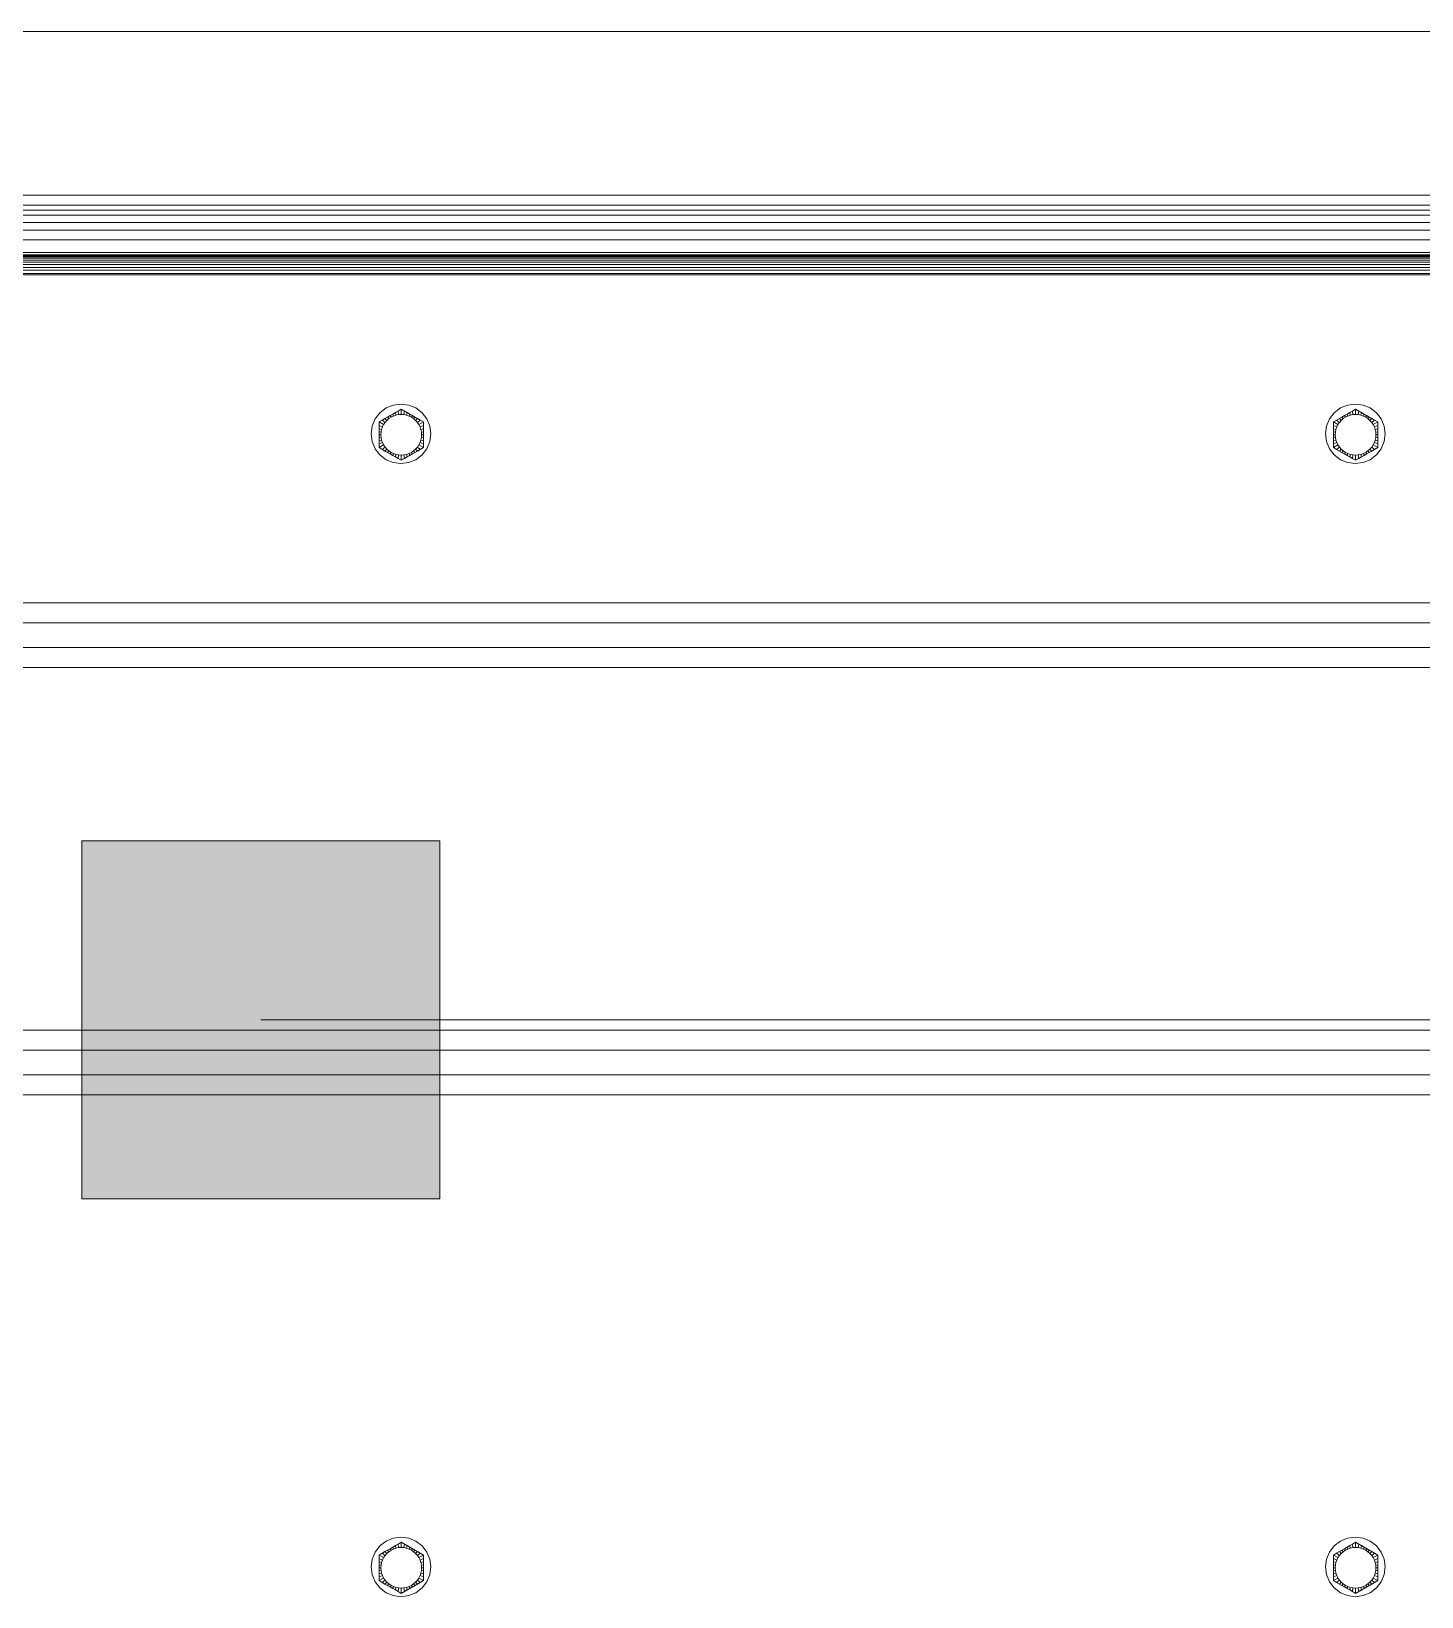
# Model space of a CAD drawing. Header units: inches. Extents: x -827 to 154, y -802 to 207.
# Drawn here: x -93.29 to -75.81, y -149.54 to -129.85 of the extents above; entities that cross this region are included whole.
import ezdxf

# ---------------------------------------------------------------- set-up
doc = ezdxf.new("R2010")
doc.units = ezdxf.units.IN
doc.header["$MEASUREMENT"] = 0
for name, color, linetype, lineweight in [('A-ANNO-NOTE', 131, 'Continuous', 9), ('Layer0', 7, 'Continuous', 9), ('Shop_Sabre_RC-8_CNC_Router_skp', 8, 'Continuous', 9)]:
    doc.layers.add(name, color=color, linetype=linetype, lineweight=lineweight)

# ---------------------------------------------------------------- blocks, each defined once
blk = doc.blocks.new('Shop_Sabre_RC-8_CNC_Router_skp_168-402907-Level 1')
at = {"layer": 'Layer0'}
for p, q in [((0.5, 0.732), (52.5, 0.732)), ((52.5, 0.732), (0.5, 0.732)), ((0.5, 0.693), (52.5, 0.693)), ((52.5, 0.693), (0.5, 0.693)), ((0.5, 0.656), (52.5, 0.656)), ((52.5, 0.656), (0.5, 0.656)), ((52.5, 0.622), (0.5, 0.622)), ((0.5, 0.622), (52.5, 0.622)), ((52.5, 0.592), (0.5, 0.592)), ((0.5, 0.592), (52.5, 0.592)), ((0.5, 0.565), (52.5, 0.565)), ((0.5, 0.565), (52.5, 0.565)), ((52.5, 0.542), (0.5, 0.542)), ((52.5, 0.542), (0.5, 0.542)), ((0.5, 0.524), (52.5, 0.524)), ((0.5, 0.524), (52.5, 0.524)), ((0.5, 0.511), (52.5, 0.511)), ((52.5, 0.511), (0.5, 0.511)), ((52.5, 0.503), (0.5, 0.503)), ((52.5, 0.503), (0.5, 0.503)), ((0.5, 0.5), (52.5, 0.5)), ((0.5, 0.5), (52.5, 0.5))]:
    blk.add_line(p, q, dxfattribs=at)
blk = doc.blocks.new('Shop_Sabre_RC-8_CNC_Router_skp_167-402906-Level 1')
blk.add_blockref('Shop_Sabre_RC-8_CNC_Router_skp_168-402907-Level 1', (0, 0))
blk = doc.blocks.new('Shop_Sabre_RC-8_CNC_Router_skp_164-402903-Level 1')
blk.add_blockref('Shop_Sabre_RC-8_CNC_Router_skp_167-402906-Level 1', (0, 0))
blk = doc.blocks.new('Shop_Sabre_RC-8_CNC_Router_skp_9-V86-Level 1')
at = {"layer": 'Layer0'}
for p, q in [((96.006, 2.445), (96.245, 2.583)), ((96.245, 2.583), (96.006, 2.445)), ((96.205, 2.561), (96.17, 2.54)), ((96.205, 2.561), (96.17, 2.54)), ((96.245, 2.583), (96.205, 2.561)), ((96.245, 2.583), (96.205, 2.561)), ((96.211, 2.515), (96.205, 2.561)), ((96.205, 2.561), (96.211, 2.515)), ((96.245, 2.583), (96.245, 2.518)), ((96.245, 2.518), (96.245, 2.583)), ((96.284, 2.561), (96.245, 2.583)), ((96.245, 2.583), (96.284, 2.561)), ((96.284, 2.561), (96.278, 2.515)), ((96.284, 2.561), (96.278, 2.515)), ((96.284, 2.561), (96.484, 2.445)), ((96.484, 2.445), (96.284, 2.561)), ((96.284, 2.561), (96.319, 2.54)), ((96.284, 2.561), (96.319, 2.54)), ((96.006, 2.445), (95.966, 2.423)), ((95.966, 2.423), (96.006, 2.445)), ((95.966, 2.377), (95.966, 2.423)), ((96.023, 2.39), (95.966, 2.423)), ((95.966, 2.377), (95.966, 2.423)), ((96.023, 2.39), (95.966, 2.423)), ((95.966, 2.377), (95.966, 2.101)), ((95.966, 2.377), (96.008, 2.36)), ((95.966, 2.377), (95.966, 2.336)), ((95.966, 2.377), (96.008, 2.36)), ((95.966, 2.101), (95.966, 2.377)), ((95.966, 2.336), (95.966, 2.377)), ((96.041, 2.466), (96.006, 2.445)), ((96.006, 2.445), (96.041, 2.466)), ((96.042, 2.418), (96.006, 2.445)), ((96.006, 2.445), (96.042, 2.418)), ((96.008, 2.36), (96.023, 2.39)), ((96.023, 2.39), (96.008, 2.36)), ((96.023, 2.39), (96.042, 2.418)), ((96.023, 2.39), (96.042, 2.418)), ((96.074, 2.485), (96.041, 2.466)), ((96.041, 2.466), (96.074, 2.485)), ((96.041, 2.466), (96.064, 2.443)), ((96.064, 2.443), (96.041, 2.466)), ((96.042, 2.418), (96.064, 2.443)), ((96.042, 2.418), (96.064, 2.443)), ((96.064, 2.443), (96.089, 2.465)), ((96.064, 2.443), (96.089, 2.465)), ((96.105, 2.503), (96.074, 2.485)), ((96.074, 2.485), (96.105, 2.503)), ((96.074, 2.485), (96.089, 2.465)), ((96.089, 2.465), (96.074, 2.485)), ((96.089, 2.465), (96.108, 2.477)), ((96.089, 2.465), (96.108, 2.477)), ((96.137, 2.521), (96.105, 2.503)), ((96.137, 2.521), (96.105, 2.503)), ((96.105, 2.503), (96.117, 2.483)), ((96.117, 2.483), (96.105, 2.503)), ((96.108, 2.477), (96.117, 2.483)), ((96.108, 2.477), (96.117, 2.483)), ((96.117, 2.483), (96.147, 2.498)), ((96.117, 2.483), (96.147, 2.498)), ((96.17, 2.54), (96.137, 2.521)), ((96.17, 2.54), (96.137, 2.521)), ((96.137, 2.521), (96.147, 2.498)), ((96.147, 2.498), (96.137, 2.521)), ((96.147, 2.498), (96.179, 2.509)), ((96.147, 2.498), (96.179, 2.509)), ((96.179, 2.509), (96.17, 2.54)), ((96.17, 2.54), (96.179, 2.509)), ((96.179, 2.509), (96.211, 2.515)), ((96.179, 2.509), (96.211, 2.515)), ((96.211, 2.515), (96.245, 2.518)), ((96.211, 2.515), (96.245, 2.518)), ((96.245, 2.518), (96.278, 2.515)), ((96.245, 2.518), (96.278, 2.515)), ((96.278, 2.515), (96.311, 2.509)), ((96.311, 2.509), (96.278, 2.515)), ((96.311, 2.509), (96.319, 2.54)), ((96.319, 2.54), (96.311, 2.509)), ((96.311, 2.509), (96.343, 2.498)), ((96.343, 2.498), (96.311, 2.509)), ((96.319, 2.54), (96.352, 2.521)), ((96.319, 2.54), (96.352, 2.521)), ((96.352, 2.521), (96.343, 2.498)), ((96.343, 2.498), (96.352, 2.521)), ((96.343, 2.498), (96.373, 2.483)), ((96.373, 2.483), (96.343, 2.498)), ((96.352, 2.521), (96.384, 2.503)), ((96.352, 2.521), (96.384, 2.503)), ((96.384, 2.503), (96.373, 2.483)), ((96.373, 2.483), (96.384, 2.503)), ((96.373, 2.483), (96.401, 2.465)), ((96.401, 2.465), (96.373, 2.483)), ((96.384, 2.503), (96.416, 2.485)), ((96.416, 2.485), (96.384, 2.503)), ((96.416, 2.485), (96.401, 2.465)), ((96.401, 2.465), (96.416, 2.485)), ((96.401, 2.465), (96.426, 2.443)), ((96.426, 2.443), (96.401, 2.465)), ((96.416, 2.485), (96.449, 2.466)), ((96.449, 2.466), (96.416, 2.485)), ((96.449, 2.466), (96.426, 2.443)), ((96.426, 2.443), (96.449, 2.466)), ((96.426, 2.443), (96.448, 2.418)), ((96.448, 2.418), (96.426, 2.443)), ((96.448, 2.418), (96.484, 2.445)), ((96.484, 2.445), (96.448, 2.418)), ((96.448, 2.418), (96.466, 2.39)), ((96.466, 2.39), (96.448, 2.418)), ((96.449, 2.466), (96.484, 2.445)), ((96.484, 2.445), (96.449, 2.466)), ((96.466, 2.39), (96.523, 2.423)), ((96.523, 2.423), (96.466, 2.39)), ((96.466, 2.39), (96.481, 2.36)), ((96.481, 2.36), (96.466, 2.39)), ((96.523, 2.377), (96.481, 2.36)), ((96.481, 2.36), (96.523, 2.377)), ((96.484, 2.445), (96.523, 2.423)), ((96.523, 2.423), (96.484, 2.445)), ((96.523, 2.423), (96.523, 2.101)), ((96.523, 2.101), (96.523, 2.423)), ((96.523, 2.377), (96.523, 2.423)), ((96.523, 2.423), (96.523, 2.377)), ((96.523, 2.336), (96.523, 2.377)), ((96.523, 2.377), (96.523, 2.336)), ((95.998, 2.328), (95.966, 2.336)), ((95.966, 2.299), (95.966, 2.336)), ((95.998, 2.328), (95.966, 2.336)), ((95.966, 2.299), (95.966, 2.336)), ((95.966, 2.299), (95.991, 2.295)), ((95.966, 2.299), (95.966, 2.262)), ((95.966, 2.299), (95.991, 2.295)), ((95.966, 2.262), (95.966, 2.299)), ((95.989, 2.262), (95.966, 2.262)), ((95.966, 2.262), (95.966, 2.225)), ((95.966, 2.262), (95.989, 2.262)), ((95.966, 2.225), (95.966, 2.262)), ((95.991, 2.228), (95.966, 2.225)), ((95.966, 2.225), (95.991, 2.228)), ((95.966, 2.187), (95.966, 2.225)), ((95.966, 2.225), (95.966, 2.187)), ((95.998, 2.196), (95.966, 2.187)), ((95.998, 2.196), (95.966, 2.187)), ((95.966, 2.146), (95.966, 2.187)), ((95.966, 2.146), (95.966, 2.187)), ((95.991, 2.295), (95.989, 2.262)), ((95.991, 2.295), (95.989, 2.262)), ((95.991, 2.295), (95.989, 2.262)), ((95.989, 2.262), (95.991, 2.295)), ((95.989, 2.262), (95.991, 2.228)), ((95.989, 2.262), (95.991, 2.228)), ((95.991, 2.228), (95.989, 2.262)), ((95.991, 2.228), (95.989, 2.262)), ((95.998, 2.328), (95.991, 2.295)), ((95.991, 2.295), (95.998, 2.328)), ((95.991, 2.295), (95.998, 2.328)), ((95.998, 2.328), (95.991, 2.295)), ((95.991, 2.228), (95.998, 2.196)), ((95.998, 2.196), (95.991, 2.228)), ((95.991, 2.228), (95.998, 2.196)), ((95.998, 2.196), (95.991, 2.228)), ((96.008, 2.36), (95.998, 2.328)), ((95.998, 2.328), (96.008, 2.36)), ((95.998, 2.328), (96.008, 2.36)), ((95.998, 2.328), (96.008, 2.36)), ((95.998, 2.196), (96.008, 2.164)), ((95.998, 2.196), (96.008, 2.164)), ((96.481, 2.36), (96.492, 2.328)), ((96.492, 2.328), (96.481, 2.36)), ((96.481, 2.164), (96.492, 2.196)), ((96.481, 2.164), (96.492, 2.196)), ((96.481, 2.164), (96.492, 2.196)), ((96.492, 2.196), (96.481, 2.164)), ((96.492, 2.328), (96.523, 2.336)), ((96.523, 2.336), (96.492, 2.328)), ((96.498, 2.295), (96.492, 2.328)), ((96.492, 2.328), (96.498, 2.295)), ((96.492, 2.328), (96.498, 2.295)), ((96.498, 2.295), (96.492, 2.328)), ((96.492, 2.196), (96.498, 2.228)), ((96.492, 2.196), (96.498, 2.228)), ((96.492, 2.196), (96.498, 2.228)), ((96.498, 2.228), (96.492, 2.196)), ((96.523, 2.187), (96.492, 2.196)), ((96.492, 2.196), (96.523, 2.187)), ((96.523, 2.299), (96.498, 2.295)), ((96.498, 2.295), (96.523, 2.299)), ((96.501, 2.262), (96.498, 2.295)), ((96.498, 2.295), (96.501, 2.262)), ((96.498, 2.295), (96.501, 2.262)), ((96.501, 2.262), (96.498, 2.295)), ((96.498, 2.228), (96.501, 2.262)), ((96.501, 2.262), (96.498, 2.228)), ((96.498, 2.228), (96.501, 2.262)), ((96.501, 2.262), (96.498, 2.228)), ((96.523, 2.225), (96.498, 2.228)), ((96.498, 2.228), (96.523, 2.225)), ((96.501, 2.262), (96.523, 2.262)), ((96.501, 2.262), (96.523, 2.262)), ((96.523, 2.299), (96.523, 2.336)), ((96.523, 2.336), (96.523, 2.299)), ((96.523, 2.262), (96.523, 2.299)), ((96.523, 2.299), (96.523, 2.262)), ((96.523, 2.225), (96.523, 2.262)), ((96.523, 2.225), (96.523, 2.262)), ((96.523, 2.187), (96.523, 2.225)), ((96.523, 2.187), (96.523, 2.225)), ((96.523, 2.146), (96.523, 2.187)), ((96.523, 2.146), (96.523, 2.187)), ((96.008, 2.164), (95.966, 2.146)), ((95.966, 2.146), (96.008, 2.164)), ((95.966, 2.146), (95.966, 2.101)), ((95.966, 2.101), (95.966, 2.146)), ((96.023, 2.134), (95.966, 2.101)), ((95.966, 2.101), (96.023, 2.134)), ((95.966, 2.101), (96.006, 2.078)), ((96.006, 2.078), (95.966, 2.101)), ((96.042, 2.106), (96.006, 2.078)), ((96.006, 2.078), (96.042, 2.106)), ((96.006, 2.078), (96.245, 1.94)), ((96.245, 1.94), (96.006, 2.078)), ((96.006, 2.078), (96.041, 2.058)), ((96.041, 2.058), (96.006, 2.078)), ((96.008, 2.164), (96.023, 2.134)), ((96.008, 2.164), (96.023, 2.134)), ((96.023, 2.134), (96.042, 2.106)), ((96.023, 2.134), (96.042, 2.106)), ((96.041, 2.058), (96.064, 2.081)), ((96.064, 2.081), (96.041, 2.058)), ((96.041, 2.058), (96.074, 2.039)), ((96.074, 2.039), (96.041, 2.058)), ((96.042, 2.106), (96.064, 2.081)), ((96.042, 2.106), (96.064, 2.081)), ((96.064, 2.081), (96.089, 2.059)), ((96.064, 2.081), (96.089, 2.059)), ((96.074, 2.039), (96.089, 2.059)), ((96.089, 2.059), (96.074, 2.039)), ((96.074, 2.039), (96.105, 2.021)), ((96.105, 2.021), (96.074, 2.039)), ((96.089, 2.059), (96.117, 2.04)), ((96.089, 2.059), (96.117, 2.04)), ((96.105, 2.021), (96.117, 2.04)), ((96.117, 2.04), (96.105, 2.021)), ((96.137, 2.002), (96.105, 2.021)), ((96.137, 2.002), (96.105, 2.021)), ((96.117, 2.04), (96.147, 2.026)), ((96.117, 2.04), (96.147, 2.026)), ((96.137, 2.002), (96.147, 2.026)), ((96.147, 2.026), (96.137, 2.002)), ((96.17, 1.983), (96.137, 2.002)), ((96.17, 1.983), (96.137, 2.002)), ((96.147, 2.026), (96.179, 2.015)), ((96.147, 2.026), (96.179, 2.015)), ((96.179, 2.015), (96.17, 1.983)), ((96.17, 1.983), (96.179, 2.015)), ((96.205, 1.963), (96.17, 1.983)), ((96.205, 1.963), (96.17, 1.983)), ((96.179, 2.015), (96.211, 2.008)), ((96.179, 2.015), (96.211, 2.008)), ((96.205, 1.963), (96.211, 2.008)), ((96.211, 2.008), (96.205, 1.963)), ((96.211, 2.008), (96.245, 2.006)), ((96.211, 2.008), (96.245, 2.006)), ((96.245, 2.006), (96.278, 2.008)), ((96.245, 2.006), (96.278, 2.008)), ((96.245, 2.006), (96.245, 1.94)), ((96.245, 1.94), (96.245, 2.006)), ((96.278, 2.008), (96.311, 2.015)), ((96.311, 2.015), (96.278, 2.008)), ((96.284, 1.963), (96.278, 2.008)), ((96.284, 1.963), (96.278, 2.008)), ((96.284, 1.963), (96.484, 2.078)), ((96.484, 2.078), (96.284, 1.963)), ((96.284, 1.963), (96.319, 1.983)), ((96.284, 1.963), (96.319, 1.983)), ((96.311, 2.015), (96.343, 2.026)), ((96.343, 2.026), (96.311, 2.015)), ((96.311, 2.015), (96.319, 1.983)), ((96.319, 1.983), (96.311, 2.015)), ((96.319, 1.983), (96.352, 2.002)), ((96.319, 1.983), (96.352, 2.002)), ((96.343, 2.026), (96.373, 2.04)), ((96.373, 2.04), (96.343, 2.026)), ((96.343, 2.026), (96.352, 2.002)), ((96.352, 2.002), (96.343, 2.026)), ((96.352, 2.002), (96.384, 2.021)), ((96.352, 2.002), (96.384, 2.021)), ((96.373, 2.04), (96.401, 2.059)), ((96.401, 2.059), (96.373, 2.04)), ((96.384, 2.021), (96.373, 2.04)), ((96.373, 2.04), (96.384, 2.021)), ((96.416, 2.039), (96.384, 2.021)), ((96.384, 2.021), (96.416, 2.039)), ((96.401, 2.059), (96.426, 2.081)), ((96.426, 2.081), (96.401, 2.059)), ((96.416, 2.039), (96.401, 2.059)), ((96.401, 2.059), (96.416, 2.039)), ((96.416, 2.039), (96.449, 2.058)), ((96.449, 2.058), (96.416, 2.039)), ((96.426, 2.081), (96.448, 2.106)), ((96.448, 2.106), (96.426, 2.081)), ((96.426, 2.081), (96.449, 2.058)), ((96.449, 2.058), (96.426, 2.081)), ((96.448, 2.106), (96.466, 2.134)), ((96.466, 2.134), (96.448, 2.106)), ((96.448, 2.106), (96.484, 2.078)), ((96.484, 2.078), (96.448, 2.106)), ((96.484, 2.078), (96.449, 2.058)), ((96.449, 2.058), (96.484, 2.078)), ((96.466, 2.134), (96.481, 2.164)), ((96.481, 2.164), (96.466, 2.134)), ((96.523, 2.101), (96.466, 2.134)), ((96.466, 2.134), (96.523, 2.101)), ((96.481, 2.164), (96.523, 2.146)), ((96.523, 2.146), (96.481, 2.164)), ((96.523, 2.101), (96.484, 2.078)), ((96.484, 2.078), (96.523, 2.101)), ((96.523, 2.146), (96.523, 2.101)), ((96.523, 2.101), (96.523, 2.146)), ((96.245, 1.94), (96.205, 1.963)), ((96.245, 1.94), (96.205, 1.963)), ((96.245, 1.94), (96.284, 1.963)), ((96.284, 1.963), (96.245, 1.94))]:
    blk.add_line(p, q, dxfattribs=at)
blk = doc.blocks.new('Shop_Sabre_RC-8_CNC_Router_skp_144-V87-Level 1')
blk.add_blockref('Shop_Sabre_RC-8_CNC_Router_skp_9-V86-Level 1', (12.626, 0))
blk = doc.blocks.new('Shop_Sabre_RC-8_CNC_Router_skp_137-402876-Level 1')
at = {"layer": 'Layer0'}
for p, q in [((51.1875, 0.5625), (0, 0.5625)), ((51.1875, 0.5625), (0, 0.5625)), ((0, 0.25), (51.1875, 0.25)), ((0, 0.25), (51.1875, 0.25))]:
    blk.add_line(p, q, dxfattribs=at)
blk = doc.blocks.new('Shop_Sabre_RC-8_CNC_Router_skp_136-402875-Level 1')
at = {"layer": 'Layer0'}
for p, q in [((51.1875, 0.5625), (0, 0.5625)), ((51.1875, 0.5625), (0, 0.5625)), ((0, 0.25), (51.1875, 0.25)), ((0, 0.25), (51.1875, 0.25))]:
    blk.add_line(p, q, dxfattribs=at)
blk = doc.blocks.new('Shop_Sabre_RC-8_CNC_Router_skp_135-402874-Level 1')
at = {"layer": 'Layer0'}
for p, q in [((11.983, 16.765), (11.924, 16.688)), ((11.924, 16.688), (11.983, 16.765)), ((12.061, 16.825), (11.983, 16.765)), ((11.983, 16.765), (12.061, 16.825)), ((12.151, 16.862), (12.061, 16.825)), ((12.151, 16.862), (12.061, 16.825)), ((12.249, 16.875), (12.151, 16.862)), ((12.249, 16.875), (12.151, 16.862)), ((12.249, 16.875), (12.346, 16.862)), ((12.346, 16.862), (12.249, 16.875)), ((12.346, 16.862), (12.436, 16.825)), ((12.346, 16.862), (12.436, 16.825)), ((12.436, 16.825), (12.514, 16.765)), ((12.514, 16.765), (12.436, 16.825)), ((12.514, 16.765), (12.573, 16.688)), ((12.514, 16.765), (12.573, 16.688)), ((23.983, 16.765), (23.924, 16.688)), ((23.924, 16.688), (23.983, 16.765)), ((24.061, 16.825), (23.983, 16.765)), ((23.983, 16.765), (24.061, 16.825)), ((24.151, 16.862), (24.061, 16.825)), ((24.151, 16.862), (24.061, 16.825)), ((24.249, 16.875), (24.151, 16.862)), ((24.249, 16.875), (24.151, 16.862)), ((24.249, 16.875), (24.346, 16.862)), ((24.346, 16.862), (24.249, 16.875)), ((24.346, 16.862), (24.436, 16.825)), ((24.346, 16.862), (24.436, 16.825)), ((24.436, 16.825), (24.514, 16.765)), ((24.514, 16.765), (24.436, 16.825)), ((24.514, 16.765), (24.573, 16.688)), ((24.514, 16.765), (24.573, 16.688)), ((11.874, 16.5), (11.886, 16.597)), ((11.874, 16.5), (11.886, 16.597)), ((11.924, 16.688), (11.886, 16.597)), ((11.886, 16.597), (11.924, 16.688)), ((12.573, 16.688), (12.611, 16.597)), ((12.573, 16.688), (12.611, 16.597)), ((12.624, 16.5), (12.611, 16.597)), ((12.611, 16.597), (12.624, 16.5)), ((23.874, 16.5), (23.886, 16.597)), ((23.874, 16.5), (23.886, 16.597)), ((23.924, 16.688), (23.886, 16.597)), ((23.886, 16.597), (23.924, 16.688)), ((24.573, 16.688), (24.611, 16.597)), ((24.573, 16.688), (24.611, 16.597)), ((24.624, 16.5), (24.611, 16.597)), ((24.611, 16.597), (24.624, 16.5)), ((11.886, 16.403), (11.874, 16.5)), ((11.886, 16.403), (11.874, 16.5)), ((11.924, 16.313), (11.886, 16.403)), ((11.924, 16.313), (11.886, 16.403)), ((12.573, 16.313), (12.611, 16.403)), ((12.611, 16.403), (12.573, 16.313)), ((12.611, 16.403), (12.624, 16.5)), ((12.624, 16.5), (12.611, 16.403)), ((23.886, 16.403), (23.874, 16.5)), ((23.886, 16.403), (23.874, 16.5)), ((23.924, 16.313), (23.886, 16.403)), ((23.924, 16.313), (23.886, 16.403)), ((24.573, 16.313), (24.611, 16.403)), ((24.611, 16.403), (24.573, 16.313)), ((24.611, 16.403), (24.624, 16.5)), ((24.624, 16.5), (24.611, 16.403)), ((11.983, 16.235), (11.924, 16.313)), ((11.983, 16.235), (11.924, 16.313)), ((12.061, 16.175), (11.983, 16.235)), ((12.061, 16.175), (11.983, 16.235)), ((12.151, 16.138), (12.061, 16.175)), ((12.061, 16.175), (12.151, 16.138)), ((12.346, 16.138), (12.436, 16.175)), ((12.436, 16.175), (12.346, 16.138)), ((12.436, 16.175), (12.514, 16.235)), ((12.436, 16.175), (12.514, 16.235)), ((12.514, 16.235), (12.573, 16.313)), ((12.573, 16.313), (12.514, 16.235)), ((23.983, 16.235), (23.924, 16.313)), ((23.983, 16.235), (23.924, 16.313)), ((24.061, 16.175), (23.983, 16.235)), ((24.061, 16.175), (23.983, 16.235)), ((24.151, 16.138), (24.061, 16.175)), ((24.061, 16.175), (24.151, 16.138)), ((24.346, 16.138), (24.436, 16.175)), ((24.436, 16.175), (24.346, 16.138)), ((24.436, 16.175), (24.514, 16.235)), ((24.436, 16.175), (24.514, 16.235)), ((24.514, 16.235), (24.573, 16.313)), ((24.573, 16.313), (24.514, 16.235)), ((12.249, 16.125), (12.151, 16.138)), ((12.151, 16.138), (12.249, 16.125)), ((12.249, 16.125), (12.346, 16.138)), ((12.249, 16.125), (12.346, 16.138)), ((24.249, 16.125), (24.151, 16.138)), ((24.151, 16.138), (24.249, 16.125)), ((24.249, 16.125), (24.346, 16.138)), ((24.249, 16.125), (24.346, 16.138)), ((1.812, 10.563), (53, 10.563)), ((53, 10.563), (1.812, 10.563)), ((53, 9.75), (1.812, 9.75)), ((1.812, 9.75), (53, 9.75)), ((53, 5.188), (1.812, 5.188)), ((53, 5.188), (1.812, 5.188)), ((1.812, 4.375), (53, 4.375)), ((1.812, 4.375), (53, 4.375)), ((12.061, 2.575), (11.983, 2.515)), ((12.061, 2.575), (11.983, 2.515)), ((12.151, 2.612), (12.061, 2.575)), ((12.061, 2.575), (12.151, 2.612)), ((12.249, 2.625), (12.151, 2.612)), ((12.151, 2.612), (12.249, 2.625)), ((12.249, 2.625), (12.346, 2.612)), ((12.249, 2.625), (12.346, 2.612)), ((12.346, 2.612), (12.436, 2.575)), ((12.346, 2.612), (12.436, 2.575)), ((12.436, 2.575), (12.514, 2.515)), ((12.436, 2.575), (12.514, 2.515)), ((24.061, 2.575), (23.983, 2.515)), ((24.061, 2.575), (23.983, 2.515)), ((24.151, 2.612), (24.061, 2.575)), ((24.061, 2.575), (24.151, 2.612)), ((24.249, 2.625), (24.151, 2.612)), ((24.151, 2.612), (24.249, 2.625)), ((24.249, 2.625), (24.346, 2.612)), ((24.249, 2.625), (24.346, 2.612)), ((24.346, 2.612), (24.436, 2.575)), ((24.346, 2.612), (24.436, 2.575)), ((24.436, 2.575), (24.514, 2.515)), ((24.436, 2.575), (24.514, 2.515)), ((11.924, 2.438), (11.886, 2.347)), ((11.886, 2.347), (11.924, 2.438)), ((11.983, 2.515), (11.924, 2.438)), ((11.924, 2.438), (11.983, 2.515)), ((12.514, 2.515), (12.573, 2.438)), ((12.573, 2.438), (12.514, 2.515)), ((12.573, 2.438), (12.611, 2.347)), ((12.611, 2.347), (12.573, 2.438)), ((23.924, 2.438), (23.886, 2.347)), ((23.886, 2.347), (23.924, 2.438)), ((23.983, 2.515), (23.924, 2.438)), ((23.924, 2.438), (23.983, 2.515)), ((24.514, 2.515), (24.573, 2.438)), ((24.573, 2.438), (24.514, 2.515)), ((24.573, 2.438), (24.611, 2.347)), ((24.611, 2.347), (24.573, 2.438)), ((11.874, 2.25), (11.886, 2.347)), ((11.874, 2.25), (11.886, 2.347)), ((11.886, 2.153), (11.874, 2.25)), ((11.886, 2.153), (11.874, 2.25)), ((12.624, 2.25), (12.611, 2.347)), ((12.624, 2.25), (12.611, 2.347)), ((12.611, 2.153), (12.624, 2.25)), ((12.611, 2.153), (12.624, 2.25)), ((23.874, 2.25), (23.886, 2.347)), ((23.874, 2.25), (23.886, 2.347)), ((23.886, 2.153), (23.874, 2.25)), ((23.886, 2.153), (23.874, 2.25)), ((24.624, 2.25), (24.611, 2.347)), ((24.624, 2.25), (24.611, 2.347)), ((24.611, 2.153), (24.624, 2.25)), ((24.611, 2.153), (24.624, 2.25)), ((11.924, 2.063), (11.886, 2.153)), ((11.924, 2.063), (11.886, 2.153)), ((11.983, 1.985), (11.924, 2.063)), ((11.983, 1.985), (11.924, 2.063)), ((12.061, 1.925), (11.983, 1.985)), ((11.983, 1.985), (12.061, 1.925)), ((12.436, 1.925), (12.514, 1.985)), ((12.514, 1.985), (12.436, 1.925)), ((12.514, 1.985), (12.573, 2.063)), ((12.514, 1.985), (12.573, 2.063)), ((12.573, 2.063), (12.611, 2.153)), ((12.573, 2.063), (12.611, 2.153)), ((23.924, 2.063), (23.886, 2.153)), ((23.924, 2.063), (23.886, 2.153)), ((23.983, 1.985), (23.924, 2.063)), ((23.983, 1.985), (23.924, 2.063)), ((24.061, 1.925), (23.983, 1.985)), ((23.983, 1.985), (24.061, 1.925)), ((24.436, 1.925), (24.514, 1.985)), ((24.514, 1.985), (24.436, 1.925)), ((24.514, 1.985), (24.573, 2.063)), ((24.514, 1.985), (24.573, 2.063)), ((24.573, 2.063), (24.611, 2.153)), ((24.573, 2.063), (24.611, 2.153)), ((12.151, 1.888), (12.061, 1.925)), ((12.061, 1.925), (12.151, 1.888)), ((12.249, 1.875), (12.151, 1.888)), ((12.151, 1.888), (12.249, 1.875)), ((12.249, 1.875), (12.346, 1.888)), ((12.249, 1.875), (12.346, 1.888)), ((12.346, 1.888), (12.436, 1.925)), ((12.346, 1.888), (12.436, 1.925)), ((24.151, 1.888), (24.061, 1.925)), ((24.061, 1.925), (24.151, 1.888)), ((24.249, 1.875), (24.151, 1.888)), ((24.151, 1.888), (24.249, 1.875)), ((24.249, 1.875), (24.346, 1.888)), ((24.249, 1.875), (24.346, 1.888)), ((24.346, 1.888), (24.436, 1.925)), ((24.346, 1.888), (24.436, 1.925)), ((0.25, 0.25), (53, 0.25)), ((53, 0.25), (0.25, 0.25))]:
    blk.add_line(p, q, dxfattribs=at)
for name, p in [('Shop_Sabre_RC-8_CNC_Router_skp_144-V87-Level 1', (-96.626, 14.25)), ('Shop_Sabre_RC-8_CNC_Router_skp_144-V87-Level 1', (-84.626, 14.25)), ('Shop_Sabre_RC-8_CNC_Router_skp_137-402876-Level 1', (1.812, 9.75)), ('Shop_Sabre_RC-8_CNC_Router_skp_136-402875-Level 1', (1.812, 4.375)), ('Shop_Sabre_RC-8_CNC_Router_skp_144-V87-Level 1', (-96.626, 0)), ('Shop_Sabre_RC-8_CNC_Router_skp_144-V87-Level 1', (-84.626, 0))]:
    blk.add_blockref(name, p)
blk = doc.blocks.new('Shop_Sabre_RC-8_CNC_Router_skp_109-402848-Level 1')
at = {"layer": 'Layer0'}
for p, q in [((105.078, 0), (61.875, 0)), ((61.875, 0), (105.078, 0))]:
    blk.add_line(p, q, dxfattribs=at)
blk = doc.blocks.new('Shop_Sabre_RC-8_CNC_Router_skp_107-402846-Level 1')
at = {"layer": 'Layer0'}
for p, q in [((0, 0.625), (46, 0.625)), ((46, 0.625), (0, 0.625)), ((0, 0.562), (46, 0.562)), ((0, 0.562), (46, 0.562)), ((46, 0.5), (4.375, 0.5)), ((4.375, 0.5), (46, 0.5)), ((4.375, 0.409), (46, 0.409)), ((4.375, 0.409), (46, 0.409)), ((52.875, 0.313), (4.375, 0.313)), ((52.875, 0.313), (4.375, 0.313)), ((4.375, 0.188), (52.875, 0.188)), ((4.375, 0.188), (52.875, 0.188)), ((52.875, 0.031), (4.375, 0.031)), ((4.375, 0.031), (52.875, 0.031))]:
    blk.add_line(p, q, dxfattribs=at)
blk = doc.blocks.new('Shop_Sabre_RC-8_CNC_Router_skp_17-402756-Level 1')
at = {"layer": 'Layer0'}
blk.add_line((5.312, 0), (47.562, 0), dxfattribs=at)
blk.add_line((5.312, 0), (47.562, 0), dxfattribs=at)
blk = doc.blocks.new('Shop_Sabre_RC-8_CNC_Router_skp_1-402740-Level 1')
for name, p in [('Shop_Sabre_RC-8_CNC_Router_skp_135-402874-Level 1', (0, 0)), ('Shop_Sabre_RC-8_CNC_Router_skp_164-402903-Level 1', (0.5, -0.5)), ('Shop_Sabre_RC-8_CNC_Router_skp_17-402756-Level 1', (2.687, -2.812))]:
    blk.add_blockref(name, p)
at = {"extrusion": (0, 0, -1), "zscale": -1, "rotation": 180}
blk.add_blockref('Shop_Sabre_RC-8_CNC_Router_skp_107-402846-Level 1', (-0.125, 0), dxfattribs=at)
at = {"extrusion": (0, 0, -1)}
blk.add_blockref('Shop_Sabre_RC-8_CNC_Router_skp_109-402848-Level 1', (-108, -0.75), dxfattribs=at)
blk = doc.blocks.new('Shop_Sabre_RC-8_CNC_Router_skp-402726-Level 1')
blk.add_blockref('Shop_Sabre_RC-8_CNC_Router_skp_1-402740-Level 1', (0, 0))

msp = doc.modelspace()

# ---------------------------------------------------------------- hatches: boundary and pattern name
at = {"layer": 'A-ANNO-NOTE'}
msp.add_hatch(color=256, dxfattribs=at).paths.add_polyline_path([(-88.156614, -140.033043), (-92.656614, -140.033043), (-92.656614, -144.533043), (-88.156614, -144.533043)])

# ---------------------------------------------------------------- linework, layer by layer
for p, q in [((-88.156614, -140.033043), (-92.656614, -140.033043)), ((-92.656614, -140.033043), (-92.656614, -144.533043)), ((-88.156614, -144.533043), (-88.156614, -140.033043)), ((-90.406614, -142.283043), (-6.300799, -142.283043)), ((-92.656614, -144.533043), (-88.156614, -144.533043))]:
    msp.add_line(p, q, dxfattribs=at)

# ---------------------------------------------------------------- block references
at = {"layer": 'Shop_Sabre_RC-8_CNC_Router_skp', "color": 7, "rotation": 180}
msp.add_blockref('Shop_Sabre_RC-8_CNC_Router_skp-402726-Level 1', (-64.395614, -132.663924), dxfattribs=at)

doc.saveas('drawing.dxf')
